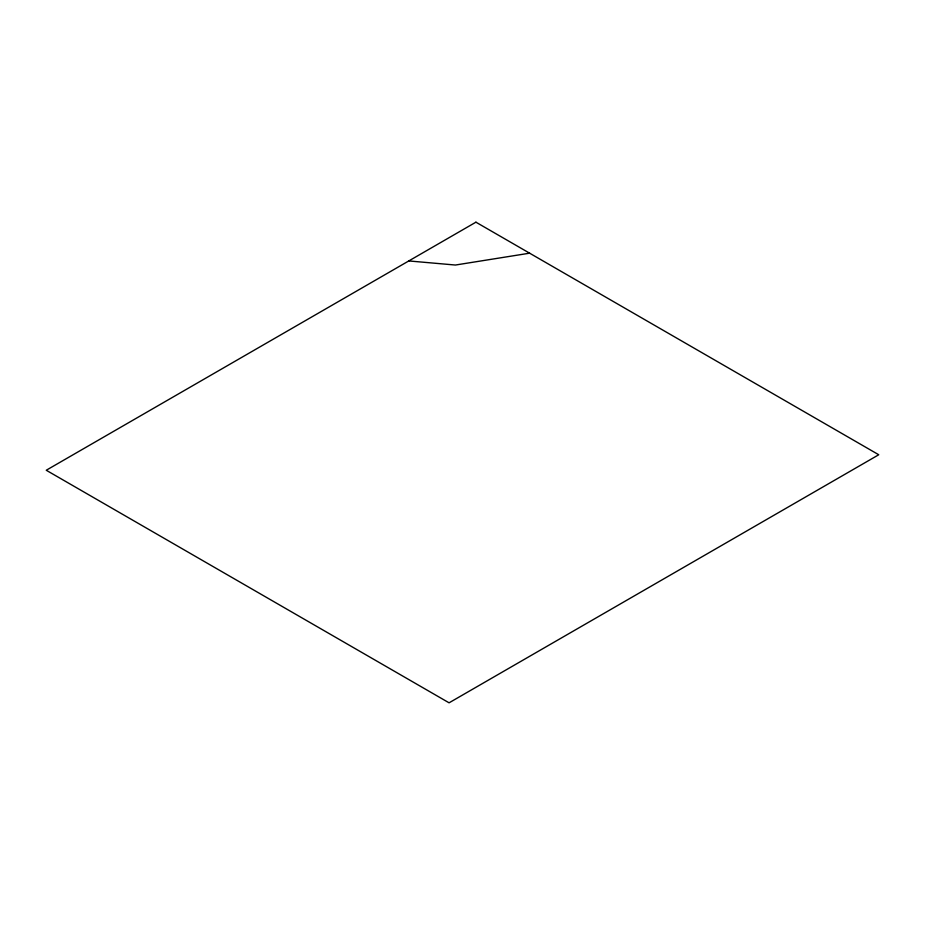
<?xml version="1.0" encoding="UTF-8"?>
<svg xmlns="http://www.w3.org/2000/svg" width="925" height="925" viewBox="0 0 925 925"><rect width="100%" height="100%" fill="white"/><g stroke="black" fill="none" stroke-linecap="round" stroke-linejoin="round"><path stroke-width="1.39" d="M529.632 253.184L455.412 265.036L408.792 260.942M475.924 222.185L46.25 470.247L449.076 702.815L878.75 454.753L475.924 222.185"/></g></svg>
